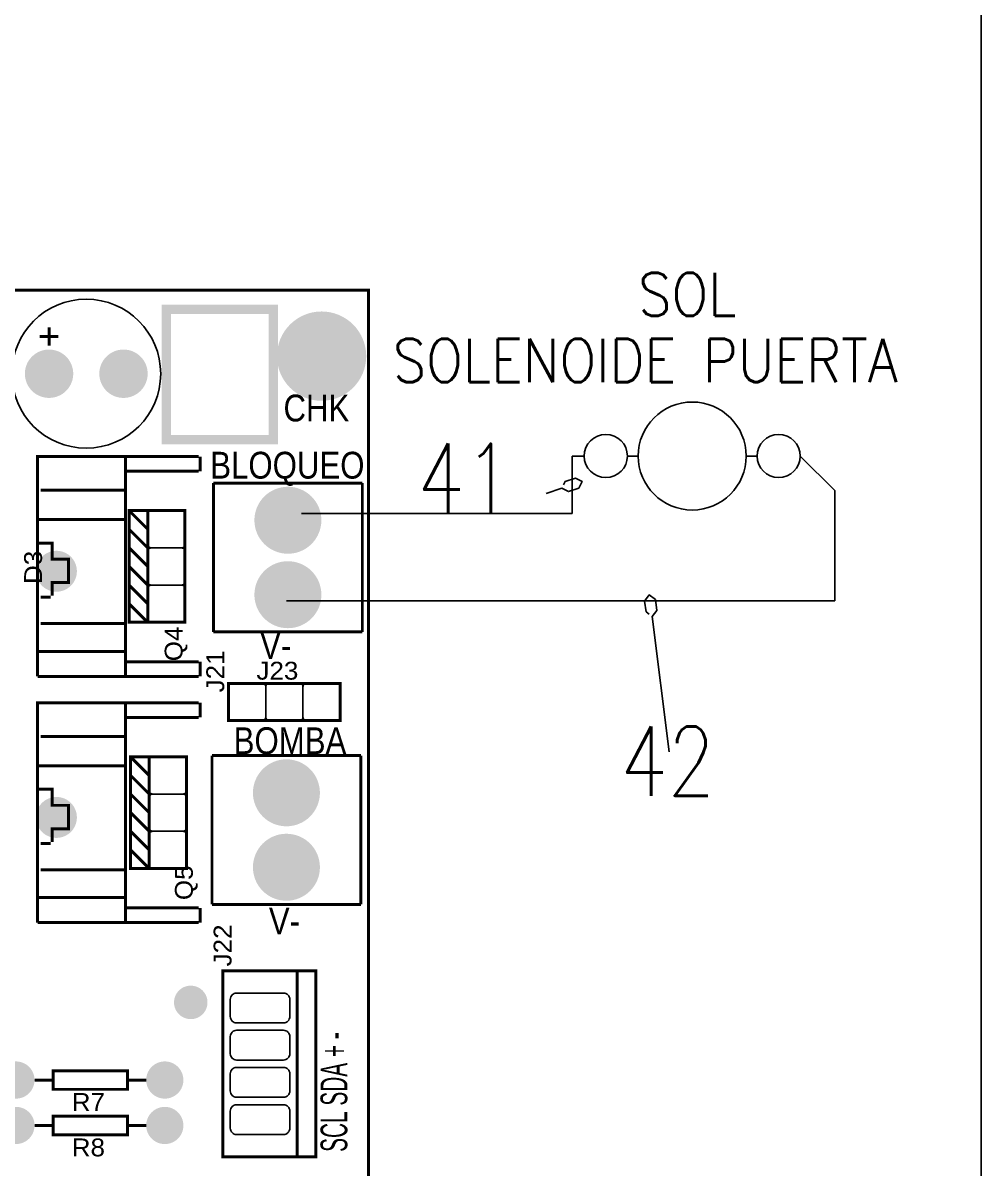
# Model space of a CAD drawing. Header units: inches. Extents: x 18.7 to 39.4, y 4.3 to 20.5.
# Drawn here: x 36.637 to 39.409, y 13.055 to 16.368 of the extents above; entities that cross this region are included whole.
import ezdxf
from ezdxf.enums import TextEntityAlignment as Align

# ---------------------------------------------------------------- set-up
doc = ezdxf.new("R2010")
doc.units = ezdxf.units.IN
doc.header["$MEASUREMENT"] = 0
for name, color, linetype in [('DESC', 250, 'Continuous'), ('SYMS', 7, 'Continuous'), ('TAGS', 150, 'Continuous'), ('WIRENO', 250, 'Continuous'), ('WIRES', 7, 'Continuous')]:
    doc.layers.add(name, color=color, linetype=linetype)
doc.styles.get("Standard").update_dxf_attribs({"font": 'arial.ttf'})
doc.styles.add('WD', font='romans.shx')

# ---------------------------------------------------------------- blocks, each defined once
blk = doc.blocks.new('EPAD')
at = {"const_width": 0.5}
blk.add_lwpolyline([(-0.25, 0, 1), (0.25, 0, 1)], format="xyb", close=True, dxfattribs=at)
blk = doc.blocks.new('tarjetacontrol3')
for points, const_width in [([(48.3722, 36.339), (56.1261, 36.339), (56.1261, 43.6619), (48.3722, 43.6619), (48.3722, 36.339)], 0.012), ([(48.3722, 36.339), (56.1261, 36.339), (56.1261, 43.6619), (48.3722, 43.6619), (48.3722, 36.339)], 0.012), ([(48.3722, 36.339), (56.1261, 36.339), (56.1261, 43.6619), (48.3722, 43.6619), (48.3722, 36.339)], 0.012), ([(55.3111, 43.0595), (55.7422, 43.0595), (55.7422, 43.5851), (55.3111, 43.5851), (55.3111, 43.0595)], 0.0375), ([(55.3111, 43.0595), (55.7422, 43.0595), (55.7422, 43.5851), (55.3111, 43.5851), (55.3111, 43.0595)], 0.0375), ([(55.3111, 43.0595), (55.7422, 43.0595), (55.7422, 43.5851), (55.3111, 43.5851), (55.3111, 43.0595)], 0.0375), ([(54.8012, 43.4752), (54.8762, 43.4752)], 0.012), ([(54.8012, 43.4752), (54.8762, 43.4752)], 0.012), ([(54.8012, 43.4752), (54.8762, 43.4752)], 0.012), ([(54.8387, 43.5127), (54.8387, 43.4377)], 0.012), ([(54.8387, 43.5127), (54.8387, 43.4377)], 0.012), ([(54.8387, 43.5127), (54.8387, 43.4377)], 0.012), ([(54.7926, 42.1055), (54.7926, 42.9914), (55.4422, 42.9914)], 0.012), ([(54.7926, 42.1055), (54.7926, 42.9914), (55.4422, 42.9914)], 0.012), ([(54.7926, 42.1055), (54.7926, 42.9914), (55.4422, 42.9914)], 0.012), ([(55.147, 42.1055), (55.147, 42.9855)], 0.012), ([(55.147, 42.1055), (55.147, 42.9855)], 0.012), ([(55.147, 42.1055), (55.147, 42.9855)], 0.012), ([(55.4482, 42.9323), (55.4482, 42.9914)], 0.012), ([(55.4482, 42.9323), (55.4482, 42.9914)], 0.012), ([(55.4482, 42.9323), (55.4482, 42.9914)], 0.012), ([(55.4422, 42.9323), (55.147, 42.9323)], 0.012), ([(55.4422, 42.9323), (55.147, 42.9323)], 0.012), ([(55.4422, 42.9323), (55.147, 42.9323)], 0.012), ([(56.1013, 42.8847), (55.5013, 42.8847)], 0.012), ([(55.5013, 42.8847), (55.5013, 42.2847)], 0.012), ([(56.1013, 42.8847), (55.5013, 42.8847)], 0.012), ([(55.5013, 42.8847), (55.5013, 42.2847)], 0.012), ([(56.1013, 42.8847), (55.5013, 42.8847)], 0.012), ([(55.5013, 42.8847), (55.5013, 42.2847)], 0.012), ([(56.1013, 42.8847), (56.1013, 42.2847)], 0.012), ([(56.1013, 42.8847), (56.1013, 42.2847)], 0.012), ([(56.1013, 42.8847), (56.1013, 42.2847)], 0.012), ([(54.8045, 42.8555), (55.147, 42.8555)], 0.012), ([(54.8045, 42.8555), (55.147, 42.8555)], 0.012), ([(54.8045, 42.8555), (55.147, 42.8555)], 0.012), ([(54.7985, 42.7374), (55.147, 42.7374)], 0.012), ([(54.7985, 42.7374), (55.147, 42.7374)], 0.012), ([(54.7985, 42.7374), (55.147, 42.7374)], 0.012), ([(55.2364, 42.3234), (55.3864, 42.3234), (55.3864, 42.7734), (55.2364, 42.7734), (55.2364, 42.3234), (55.1614, 42.3234), (55.1614, 42.7734), (55.2364, 42.7734)], 0.012), ([(55.2364, 42.6984), (55.1614, 42.7734)], 0.012), ([(55.2364, 42.3234), (55.3864, 42.3234), (55.3864, 42.7734), (55.2364, 42.7734), (55.2364, 42.3234), (55.1614, 42.3234), (55.1614, 42.7734), (55.2364, 42.7734)], 0.012), ([(55.2364, 42.6984), (55.1614, 42.7734)], 0.012), ([(55.2364, 42.3234), (55.3864, 42.3234), (55.3864, 42.7734), (55.2364, 42.7734), (55.2364, 42.3234), (55.1614, 42.3234), (55.1614, 42.7734), (55.2364, 42.7734)], 0.012), ([(55.2364, 42.6984), (55.1614, 42.7734)], 0.012), ([(55.2364, 42.6234), (55.1614, 42.6984)], 0.012), ([(55.2364, 42.6234), (55.1614, 42.6984)], 0.012), ([(55.2364, 42.6234), (55.1614, 42.6984)], 0.012), ([(54.8576, 42.6429), (54.7985, 42.6429)], 0.012), ([(54.8576, 42.6429), (54.7985, 42.6429)], 0.012), ([(54.8576, 42.6429), (54.7985, 42.6429)], 0.012), ([(54.8517, 42.4303), (54.8517, 42.4835), (54.9167, 42.4835), (54.9167, 42.578), (54.8576, 42.578), (54.8517, 42.578), (54.8517, 42.6429)], 0.012), ([(54.8517, 42.4303), (54.8517, 42.4835), (54.9167, 42.4835), (54.9167, 42.578), (54.8576, 42.578), (54.8517, 42.578), (54.8517, 42.6429)], 0.012), ([(54.8517, 42.4303), (54.8517, 42.4835), (54.9167, 42.4835), (54.9167, 42.578), (54.8576, 42.578), (54.8517, 42.578), (54.8517, 42.6429)], 0.012), ([(55.2364, 42.5484), (55.1614, 42.6234)], 0.012), ([(55.2364, 42.5484), (55.1614, 42.6234)], 0.012), ([(55.2364, 42.5484), (55.1614, 42.6234)], 0.012), ([(55.2364, 42.4734), (55.1614, 42.5484)], 0.012), ([(55.2364, 42.4734), (55.1614, 42.5484)], 0.012), ([(55.2364, 42.4734), (55.1614, 42.5484)], 0.012), ([(55.2364, 42.3984), (55.1614, 42.4734)], 0.012), ([(55.2364, 42.3984), (55.1614, 42.4734)], 0.012), ([(55.2364, 42.3984), (55.1614, 42.4734)], 0.012), ([(54.8045, 42.4244), (54.8458, 42.4244)], 0.012), ([(54.8045, 42.4244), (54.8458, 42.4244)], 0.012), ([(54.8045, 42.4244), (54.8458, 42.4244)], 0.012), ([(55.2364, 42.3234), (55.1614, 42.3984)], 0.012), ([(55.2364, 42.3234), (55.1614, 42.3984)], 0.012), ([(55.2364, 42.3234), (55.1614, 42.3984)], 0.012), ([(54.8045, 42.3181), (55.147, 42.3181)], 0.012), ([(54.8045, 42.3181), (55.147, 42.3181)], 0.012), ([(54.8045, 42.3181), (55.147, 42.3181)], 0.012), ([(56.1013, 42.2847), (55.5013, 42.2847)], 0.012), ([(56.1013, 42.2847), (55.5013, 42.2847)], 0.012), ([(56.1013, 42.2847), (55.5013, 42.2847)], 0.012), ([(54.7985, 42.2059), (55.1411, 42.2059)], 0.012), ([(54.7985, 42.2059), (55.1411, 42.2059)], 0.012), ([(54.7985, 42.2059), (55.1411, 42.2059)], 0.012), ([(55.4422, 42.1646), (55.147, 42.1646)], 0.012), ([(55.4422, 42.1646), (55.147, 42.1646)], 0.012), ([(55.4422, 42.1646), (55.147, 42.1646)], 0.012), ([(55.4482, 42.1055), (55.4482, 42.1646)], 0.012), ([(55.4482, 42.1055), (55.4482, 42.1646)], 0.012), ([(55.4482, 42.1055), (55.4482, 42.1646)], 0.012), ([(54.7926, 42.1055), (55.4422, 42.1055)], 0.012), ([(54.7926, 42.1055), (55.4422, 42.1055)], 0.012), ([(54.7926, 42.1055), (55.4422, 42.1055)], 0.012), ([(55.5621, 41.9274), (56.0121, 41.9274), (56.0121, 42.0774), (55.5621, 42.0774), (55.5621, 41.9274)], 0.012), ([(55.5621, 41.9274), (56.0121, 41.9274), (56.0121, 42.0774), (55.5621, 42.0774), (55.5621, 41.9274)], 0.012), ([(55.5621, 41.9274), (56.0121, 41.9274), (56.0121, 42.0774), (55.5621, 42.0774), (55.5621, 41.9274)], 0.012), ([(54.7926, 41.1134), (54.7926, 41.9992), (55.4422, 41.9992)], 0.012), ([(54.7926, 41.1134), (54.7926, 41.9992), (55.4422, 41.9992)], 0.012), ([(54.7926, 41.1134), (54.7926, 41.9992), (55.4422, 41.9992)], 0.012), ([(55.147, 41.1134), (55.147, 41.9933)], 0.012), ([(55.147, 41.1134), (55.147, 41.9933)], 0.012), ([(55.147, 41.1134), (55.147, 41.9933)], 0.012), ([(55.4482, 41.9402), (55.4482, 41.9992)], 0.012), ([(55.4482, 41.9402), (55.4482, 41.9992)], 0.012), ([(55.4482, 41.9402), (55.4482, 41.9992)], 0.012), ([(55.4422, 41.9402), (55.147, 41.9402)], 0.012), ([(55.4422, 41.9402), (55.147, 41.9402)], 0.012), ([(55.4422, 41.9402), (55.147, 41.9402)], 0.012), ([(54.8045, 41.8634), (55.147, 41.8634)], 0.012), ([(54.8045, 41.8634), (55.147, 41.8634)], 0.012), ([(54.8045, 41.8634), (55.147, 41.8634)], 0.012), ([(55.2423, 41.3313), (55.3923, 41.3313), (55.3923, 41.7813), (55.2423, 41.7813), (55.2423, 41.3313), (55.1673, 41.3313), (55.1673, 41.7813), (55.2423, 41.7813)], 0.012), ([(55.2423, 41.7063), (55.1673, 41.7813)], 0.012), ([(55.2423, 41.3313), (55.3923, 41.3313), (55.3923, 41.7813), (55.2423, 41.7813), (55.2423, 41.3313), (55.1673, 41.3313), (55.1673, 41.7813), (55.2423, 41.7813)], 0.012), ([(55.2423, 41.7063), (55.1673, 41.7813)], 0.012), ([(55.2423, 41.3313), (55.3923, 41.3313), (55.3923, 41.7813), (55.2423, 41.7813), (55.2423, 41.3313), (55.1673, 41.3313), (55.1673, 41.7813), (55.2423, 41.7813)], 0.012), ([(55.2423, 41.7063), (55.1673, 41.7813)], 0.012), ([(56.0954, 41.7863), (55.4954, 41.7863)], 0.012), ([(55.4954, 41.7863), (55.4954, 41.1863)], 0.012), ([(56.0954, 41.7863), (55.4954, 41.7863)], 0.012), ([(55.4954, 41.7863), (55.4954, 41.1863)], 0.012), ([(56.0954, 41.7863), (55.4954, 41.7863)], 0.012), ([(55.4954, 41.7863), (55.4954, 41.1863)], 0.012), ([(56.0954, 41.7863), (56.0954, 41.1863)], 0.012), ([(56.0954, 41.7863), (56.0954, 41.1863)], 0.012), ([(56.0954, 41.7863), (56.0954, 41.1863)], 0.012), ([(54.7985, 41.7453), (55.147, 41.7453)], 0.012), ([(54.7985, 41.7453), (55.147, 41.7453)], 0.012), ([(54.7985, 41.7453), (55.147, 41.7453)], 0.012), ([(55.2423, 41.6313), (55.1673, 41.7063)], 0.012), ([(55.2423, 41.6313), (55.1673, 41.7063)], 0.012), ([(55.2423, 41.6313), (55.1673, 41.7063)], 0.012), ([(54.8576, 41.6508), (54.7985, 41.6508)], 0.012), ([(54.8576, 41.6508), (54.7985, 41.6508)], 0.012), ([(54.8576, 41.6508), (54.7985, 41.6508)], 0.012), ([(54.8517, 41.4382), (54.8517, 41.4914), (54.9167, 41.4914), (54.9167, 41.5858), (54.8576, 41.5858), (54.8517, 41.5858), (54.8517, 41.6508)], 0.012), ([(54.8517, 41.4382), (54.8517, 41.4914), (54.9167, 41.4914), (54.9167, 41.5858), (54.8576, 41.5858), (54.8517, 41.5858), (54.8517, 41.6508)], 0.012), ([(54.8517, 41.4382), (54.8517, 41.4914), (54.9167, 41.4914), (54.9167, 41.5858), (54.8576, 41.5858), (54.8517, 41.5858), (54.8517, 41.6508)], 0.012), ([(55.2423, 41.5563), (55.1673, 41.6313)], 0.012), ([(55.2423, 41.5563), (55.1673, 41.6313)], 0.012), ([(55.2423, 41.5563), (55.1673, 41.6313)], 0.012), ([(55.2423, 41.4813), (55.1673, 41.5563)], 0.012), ([(55.2423, 41.4813), (55.1673, 41.5563)], 0.012), ([(55.2423, 41.4813), (55.1673, 41.5563)], 0.012), ([(55.2423, 41.4063), (55.1673, 41.4813)], 0.012), ([(55.2423, 41.4063), (55.1673, 41.4813)], 0.012), ([(55.2423, 41.4063), (55.1673, 41.4813)], 0.012), ([(54.8045, 41.4323), (54.8458, 41.4323)], 0.012), ([(54.8045, 41.4323), (54.8458, 41.4323)], 0.012), ([(54.8045, 41.4323), (54.8458, 41.4323)], 0.012), ([(55.2423, 41.3313), (55.1673, 41.4063)], 0.012), ([(55.2423, 41.3313), (55.1673, 41.4063)], 0.012), ([(55.2423, 41.3313), (55.1673, 41.4063)], 0.012), ([(54.8045, 41.326), (55.147, 41.326)], 0.012), ([(54.8045, 41.326), (55.147, 41.326)], 0.012), ([(54.8045, 41.326), (55.147, 41.326)], 0.012), ([(54.7985, 41.2138), (55.1411, 41.2138)], 0.012), ([(54.7985, 41.2138), (55.1411, 41.2138)], 0.012), ([(54.7985, 41.2138), (55.1411, 41.2138)], 0.012), ([(55.4422, 41.1725), (55.147, 41.1725)], 0.012), ([(55.4422, 41.1725), (55.147, 41.1725)], 0.012), ([(55.4422, 41.1725), (55.147, 41.1725)], 0.012), ([(55.4482, 41.1134), (55.4482, 41.1725)], 0.012), ([(55.4482, 41.1134), (55.4482, 41.1725)], 0.012), ([(55.4482, 41.1134), (55.4482, 41.1725)], 0.012), ([(56.0954, 41.1863), (55.4954, 41.1863)], 0.012), ([(56.0954, 41.1863), (55.4954, 41.1863)], 0.012), ([(56.0954, 41.1863), (55.4954, 41.1863)], 0.012), ([(54.7926, 41.1134), (55.4422, 41.1134)], 0.012), ([(54.7926, 41.1134), (55.4422, 41.1134)], 0.012), ([(54.7926, 41.1134), (55.4422, 41.1134)], 0.012), ([(55.5391, 40.1693), (55.9141, 40.1693), (55.9141, 40.9193), (55.5391, 40.9193), (55.5391, 40.1693)], 0.012), ([(55.5391, 40.1693), (55.9141, 40.1693), (55.9141, 40.9193), (55.5391, 40.9193), (55.5391, 40.1693)], 0.012), ([(55.5391, 40.1693), (55.9141, 40.1693), (55.9141, 40.9193), (55.5391, 40.9193), (55.5391, 40.1693)], 0.012), ([(55.8391, 40.9193), (55.8391, 40.1693)], 0.012), ([(55.8391, 40.9193), (55.8391, 40.1693)], 0.012), ([(55.8391, 40.9193), (55.8391, 40.1693)], 0.012), ([(54.8552, 40.4413), (55.1552, 40.4413), (55.1552, 40.5163), (54.8552, 40.5163), (54.8552, 40.4413)], 0.012), ([(54.8552, 40.4413), (55.1552, 40.4413), (55.1552, 40.5163), (54.8552, 40.5163), (54.8552, 40.4413)], 0.012), ([(54.8552, 40.4413), (55.1552, 40.4413), (55.1552, 40.5163), (54.8552, 40.5163), (54.8552, 40.4413)], 0.012), ([(54.8552, 40.4788), (54.7802, 40.4788)], 0.012), ([(54.8552, 40.4788), (54.7802, 40.4788)], 0.012), ([(54.8552, 40.4788), (54.7802, 40.4788)], 0.012), ([(55.2302, 40.4788), (55.1552, 40.4788)], 0.012), ([(55.2302, 40.4788), (55.1552, 40.4788)], 0.012), ([(55.2302, 40.4788), (55.1552, 40.4788)], 0.012), ([(54.8552, 40.2582), (55.1552, 40.2582), (55.1552, 40.3332), (54.8552, 40.3332), (54.8552, 40.2582)], 0.012), ([(54.8552, 40.2582), (55.1552, 40.2582), (55.1552, 40.3332), (54.8552, 40.3332), (54.8552, 40.2582)], 0.012), ([(54.8552, 40.2582), (55.1552, 40.2582), (55.1552, 40.3332), (54.8552, 40.3332), (54.8552, 40.2582)], 0.012), ([(54.8552, 40.2957), (54.7802, 40.2957)], 0.012), ([(54.8552, 40.2957), (54.7802, 40.2957)], 0.012), ([(54.8552, 40.2957), (54.7802, 40.2957)], 0.012), ([(55.2302, 40.2957), (55.1552, 40.2957)], 0.012), ([(55.2302, 40.2957), (55.1552, 40.2957)], 0.012), ([(55.2302, 40.2957), (55.1552, 40.2957)], 0.012)]:
    blk.add_lwpolyline(points, dxfattribs=dict(const_width=const_width))
for points in [[(55.2364, 42.6384), (55.2364, 42.7584), (55.2365, 42.76), (55.2367, 42.7615), (55.2371, 42.763), (55.2376, 42.7644), (55.2382, 42.7657), (55.239, 42.7669), (55.2398, 42.7681), (55.2408, 42.7691), (55.2418, 42.7701), (55.243, 42.7709), (55.2442, 42.7717), (55.2455, 42.7723), (55.2469, 42.7728), (55.2484, 42.7731), (55.2499, 42.7734), (55.2514, 42.7734), (55.3714, 42.7734), (55.373, 42.7734), (55.3745, 42.7731), (55.376, 42.7728), (55.3773, 42.7723), (55.3787, 42.7717), (55.3799, 42.7709), (55.381, 42.7701), (55.3821, 42.7691), (55.3831, 42.7681), (55.3839, 42.7669), (55.3847, 42.7657), (55.3853, 42.7644), (55.3858, 42.763), (55.3861, 42.7615), (55.3864, 42.76), (55.3864, 42.7584), (55.3864, 42.6384), (55.3864, 42.6369), (55.3861, 42.6354), (55.3858, 42.6339), (55.3853, 42.6325), (55.3847, 42.6312), (55.3839, 42.63), (55.3831, 42.6288), (55.3821, 42.6278), (55.381, 42.6268), (55.3799, 42.626), (55.3787, 42.6252), (55.3773, 42.6246), (55.376, 42.6241), (55.3745, 42.6237), (55.373, 42.6235), (55.3714, 42.6234), (55.2514, 42.6234), (55.2499, 42.6235), (55.2484, 42.6237), (55.2469, 42.6241), (55.2455, 42.6246), (55.2442, 42.6252), (55.243, 42.626), (55.2418, 42.6268), (55.2408, 42.6278), (55.2398, 42.6288), (55.239, 42.63), (55.2382, 42.6312), (55.2376, 42.6325), (55.2371, 42.6339), (55.2367, 42.6354), (55.2365, 42.6369), (55.2364, 42.6384)], [(55.2364, 42.4884), (55.2364, 42.6084), (55.2365, 42.61), (55.2367, 42.6115), (55.2371, 42.613), (55.2376, 42.6144), (55.2382, 42.6157), (55.239, 42.6169), (55.2398, 42.6181), (55.2408, 42.6191), (55.2418, 42.6201), (55.243, 42.6209), (55.2442, 42.6217), (55.2455, 42.6223), (55.2469, 42.6228), (55.2484, 42.6231), (55.2499, 42.6234), (55.2514, 42.6234), (55.3714, 42.6234), (55.373, 42.6234), (55.3745, 42.6231), (55.376, 42.6228), (55.3773, 42.6223), (55.3787, 42.6217), (55.3799, 42.6209), (55.381, 42.6201), (55.3821, 42.6191), (55.3831, 42.6181), (55.3839, 42.6169), (55.3847, 42.6157), (55.3853, 42.6144), (55.3858, 42.613), (55.3861, 42.6115), (55.3864, 42.61), (55.3864, 42.6084), (55.3864, 42.4884), (55.3864, 42.4869), (55.3861, 42.4854), (55.3858, 42.4839), (55.3853, 42.4825), (55.3847, 42.4812), (55.3839, 42.48), (55.3831, 42.4788), (55.3821, 42.4778), (55.381, 42.4768), (55.3799, 42.476), (55.3787, 42.4752), (55.3773, 42.4746), (55.376, 42.4741), (55.3745, 42.4737), (55.373, 42.4735), (55.3714, 42.4734), (55.2514, 42.4734), (55.2499, 42.4735), (55.2484, 42.4737), (55.2469, 42.4741), (55.2455, 42.4746), (55.2442, 42.4752), (55.243, 42.476), (55.2418, 42.4768), (55.2408, 42.4778), (55.2398, 42.4788), (55.239, 42.48), (55.2382, 42.4812), (55.2376, 42.4825), (55.2371, 42.4839), (55.2367, 42.4854), (55.2365, 42.4869), (55.2364, 42.4884)], [(55.2364, 42.3384), (55.2364, 42.4584), (55.2365, 42.46), (55.2367, 42.4615), (55.2371, 42.463), (55.2376, 42.4644), (55.2382, 42.4657), (55.239, 42.4669), (55.2398, 42.4681), (55.2408, 42.4691), (55.2418, 42.4701), (55.243, 42.4709), (55.2442, 42.4717), (55.2455, 42.4723), (55.2469, 42.4728), (55.2484, 42.4731), (55.2499, 42.4734), (55.2514, 42.4734), (55.3714, 42.4734), (55.373, 42.4734), (55.3745, 42.4731), (55.376, 42.4728), (55.3773, 42.4723), (55.3787, 42.4717), (55.3799, 42.4709), (55.381, 42.4701), (55.3821, 42.4691), (55.3831, 42.4681), (55.3839, 42.4669), (55.3847, 42.4657), (55.3853, 42.4644), (55.3858, 42.463), (55.3861, 42.4615), (55.3864, 42.46), (55.3864, 42.4584), (55.3864, 42.3384), (55.3864, 42.3369), (55.3861, 42.3354), (55.3858, 42.3339), (55.3853, 42.3325), (55.3847, 42.3312), (55.3839, 42.33), (55.3831, 42.3288), (55.3821, 42.3278), (55.381, 42.3268), (55.3799, 42.326), (55.3787, 42.3252), (55.3773, 42.3246), (55.376, 42.3241), (55.3745, 42.3237), (55.373, 42.3235), (55.3714, 42.3234), (55.2514, 42.3234), (55.2499, 42.3235), (55.2484, 42.3237), (55.2469, 42.3241), (55.2455, 42.3246), (55.2442, 42.3252), (55.243, 42.326), (55.2418, 42.3268), (55.2408, 42.3278), (55.2398, 42.3288), (55.239, 42.33), (55.2382, 42.3312), (55.2376, 42.3325), (55.2371, 42.3339), (55.2367, 42.3354), (55.2365, 42.3369), (55.2364, 42.3384)], [(55.5771, 42.0774), (55.6971, 42.0774), (55.6987, 42.0773), (55.7002, 42.0771), (55.7016, 42.0768), (55.703, 42.0763), (55.7043, 42.0756), (55.7056, 42.0749), (55.7067, 42.074), (55.7078, 42.0731), (55.7088, 42.072), (55.7096, 42.0709), (55.7103, 42.0696), (55.711, 42.0683), (55.7115, 42.0669), (55.7118, 42.0655), (55.7121, 42.064), (55.7121, 42.0624), (55.7121, 41.9424), (55.7121, 41.9409), (55.7118, 41.9393), (55.7115, 41.9379), (55.711, 41.9365), (55.7103, 41.9352), (55.7096, 41.934), (55.7088, 41.9328), (55.7078, 41.9317), (55.7067, 41.9308), (55.7056, 41.9299), (55.7043, 41.9292), (55.703, 41.9286), (55.7016, 41.9281), (55.7002, 41.9277), (55.6987, 41.9275), (55.6971, 41.9274), (55.5771, 41.9274), (55.5756, 41.9275), (55.5741, 41.9277), (55.5726, 41.9281), (55.5712, 41.9286), (55.5699, 41.9292), (55.5687, 41.9299), (55.5675, 41.9308), (55.5665, 41.9317), (55.5655, 41.9328), (55.5646, 41.934), (55.5639, 41.9352), (55.5633, 41.9365), (55.5628, 41.9379), (55.5624, 41.9393), (55.5622, 41.9409), (55.5621, 41.9424), (55.5621, 42.0624), (55.5622, 42.064), (55.5624, 42.0655), (55.5628, 42.0669), (55.5633, 42.0683), (55.5639, 42.0696), (55.5646, 42.0709), (55.5655, 42.072), (55.5665, 42.0731), (55.5675, 42.074), (55.5687, 42.0749), (55.5699, 42.0756), (55.5712, 42.0763), (55.5726, 42.0768), (55.5741, 42.0771), (55.5756, 42.0773), (55.5771, 42.0774)], [(55.7271, 42.0774), (55.8471, 42.0774), (55.8487, 42.0773), (55.8502, 42.0771), (55.8516, 42.0768), (55.853, 42.0763), (55.8543, 42.0756), (55.8556, 42.0749), (55.8567, 42.074), (55.8578, 42.0731), (55.8588, 42.072), (55.8596, 42.0709), (55.8603, 42.0696), (55.861, 42.0683), (55.8615, 42.0669), (55.8618, 42.0655), (55.8621, 42.064), (55.8621, 42.0624), (55.8621, 41.9424), (55.8621, 41.9409), (55.8618, 41.9393), (55.8615, 41.9379), (55.861, 41.9365), (55.8603, 41.9352), (55.8596, 41.934), (55.8588, 41.9328), (55.8578, 41.9317), (55.8567, 41.9308), (55.8556, 41.9299), (55.8543, 41.9292), (55.853, 41.9286), (55.8516, 41.9281), (55.8502, 41.9277), (55.8487, 41.9275), (55.8471, 41.9274), (55.7271, 41.9274), (55.7256, 41.9275), (55.7241, 41.9277), (55.7226, 41.9281), (55.7212, 41.9286), (55.7199, 41.9292), (55.7187, 41.9299), (55.7175, 41.9308), (55.7165, 41.9317), (55.7155, 41.9328), (55.7146, 41.934), (55.7139, 41.9352), (55.7133, 41.9365), (55.7128, 41.9379), (55.7124, 41.9393), (55.7122, 41.9409), (55.7121, 41.9424), (55.7121, 42.0624), (55.7122, 42.064), (55.7124, 42.0655), (55.7128, 42.0669), (55.7133, 42.0683), (55.7139, 42.0696), (55.7146, 42.0709), (55.7155, 42.072), (55.7165, 42.0731), (55.7175, 42.074), (55.7187, 42.0749), (55.7199, 42.0756), (55.7212, 42.0763), (55.7226, 42.0768), (55.7241, 42.0771), (55.7256, 42.0773), (55.7271, 42.0774)], [(55.8771, 42.0774), (55.9971, 42.0774), (55.9987, 42.0773), (56.0002, 42.0771), (56.0016, 42.0768), (56.003, 42.0763), (56.0043, 42.0756), (56.0056, 42.0749), (56.0067, 42.074), (56.0078, 42.0731), (56.0088, 42.072), (56.0096, 42.0709), (56.0103, 42.0696), (56.011, 42.0683), (56.0115, 42.0669), (56.0118, 42.0655), (56.0121, 42.064), (56.0121, 42.0624), (56.0121, 41.9424), (56.0121, 41.9409), (56.0118, 41.9393), (56.0115, 41.9379), (56.011, 41.9365), (56.0103, 41.9352), (56.0096, 41.934), (56.0088, 41.9328), (56.0078, 41.9317), (56.0067, 41.9308), (56.0056, 41.9299), (56.0043, 41.9292), (56.003, 41.9286), (56.0016, 41.9281), (56.0002, 41.9277), (55.9987, 41.9275), (55.9971, 41.9274), (55.8771, 41.9274), (55.8756, 41.9275), (55.8741, 41.9277), (55.8726, 41.9281), (55.8712, 41.9286), (55.8699, 41.9292), (55.8687, 41.9299), (55.8675, 41.9308), (55.8665, 41.9317), (55.8655, 41.9328), (55.8646, 41.934), (55.8639, 41.9352), (55.8633, 41.9365), (55.8628, 41.9379), (55.8624, 41.9393), (55.8622, 41.9409), (55.8621, 41.9424), (55.8621, 42.0624), (55.8622, 42.064), (55.8624, 42.0655), (55.8628, 42.0669), (55.8633, 42.0683), (55.8639, 42.0696), (55.8646, 42.0709), (55.8655, 42.072), (55.8665, 42.0731), (55.8675, 42.074), (55.8687, 42.0749), (55.8699, 42.0756), (55.8712, 42.0763), (55.8726, 42.0768), (55.8741, 42.0771), (55.8756, 42.0773), (55.8771, 42.0774)], [(55.2423, 41.6463), (55.2423, 41.7663), (55.2424, 41.7679), (55.2426, 41.7694), (55.243, 41.7708), (55.2435, 41.7722), (55.2441, 41.7735), (55.2449, 41.7748), (55.2457, 41.7759), (55.2467, 41.777), (55.2477, 41.7779), (55.2489, 41.7788), (55.2501, 41.7795), (55.2514, 41.7802), (55.2528, 41.7807), (55.2543, 41.781), (55.2558, 41.7812), (55.2573, 41.7813), (55.3773, 41.7813), (55.3789, 41.7812), (55.3804, 41.781), (55.3819, 41.7807), (55.3832, 41.7802), (55.3846, 41.7795), (55.3858, 41.7788), (55.3869, 41.7779), (55.388, 41.777), (55.389, 41.7759), (55.3898, 41.7748), (55.3906, 41.7735), (55.3912, 41.7722), (55.3917, 41.7708), (55.392, 41.7694), (55.3923, 41.7679), (55.3923, 41.7663), (55.3923, 41.6463), (55.3923, 41.6448), (55.392, 41.6433), (55.3917, 41.6418), (55.3912, 41.6404), (55.3906, 41.6391), (55.3898, 41.6379), (55.389, 41.6367), (55.388, 41.6357), (55.3869, 41.6347), (55.3858, 41.6338), (55.3846, 41.6331), (55.3832, 41.6325), (55.3819, 41.632), (55.3804, 41.6316), (55.3789, 41.6314), (55.3773, 41.6313), (55.2573, 41.6313), (55.2558, 41.6314), (55.2543, 41.6316), (55.2528, 41.632), (55.2514, 41.6325), (55.2501, 41.6331), (55.2489, 41.6338), (55.2477, 41.6347), (55.2467, 41.6357), (55.2457, 41.6367), (55.2449, 41.6379), (55.2441, 41.6391), (55.2435, 41.6404), (55.243, 41.6418), (55.2426, 41.6433), (55.2424, 41.6448), (55.2423, 41.6463)], [(55.2423, 41.4963), (55.2423, 41.6163), (55.2424, 41.6179), (55.2426, 41.6194), (55.243, 41.6208), (55.2435, 41.6222), (55.2441, 41.6235), (55.2449, 41.6248), (55.2457, 41.6259), (55.2467, 41.627), (55.2477, 41.6279), (55.2489, 41.6288), (55.2501, 41.6295), (55.2514, 41.6302), (55.2528, 41.6307), (55.2543, 41.631), (55.2558, 41.6312), (55.2573, 41.6313), (55.3773, 41.6313), (55.3789, 41.6312), (55.3804, 41.631), (55.3819, 41.6307), (55.3832, 41.6302), (55.3846, 41.6295), (55.3858, 41.6288), (55.3869, 41.6279), (55.388, 41.627), (55.389, 41.6259), (55.3898, 41.6248), (55.3906, 41.6235), (55.3912, 41.6222), (55.3917, 41.6208), (55.392, 41.6194), (55.3923, 41.6179), (55.3923, 41.6163), (55.3923, 41.4963), (55.3923, 41.4948), (55.392, 41.4933), (55.3917, 41.4918), (55.3912, 41.4904), (55.3906, 41.4891), (55.3898, 41.4879), (55.389, 41.4867), (55.388, 41.4857), (55.3869, 41.4847), (55.3858, 41.4838), (55.3846, 41.4831), (55.3832, 41.4825), (55.3819, 41.482), (55.3804, 41.4816), (55.3789, 41.4814), (55.3773, 41.4813), (55.2573, 41.4813), (55.2558, 41.4814), (55.2543, 41.4816), (55.2528, 41.482), (55.2514, 41.4825), (55.2501, 41.4831), (55.2489, 41.4838), (55.2477, 41.4847), (55.2467, 41.4857), (55.2457, 41.4867), (55.2449, 41.4879), (55.2441, 41.4891), (55.2435, 41.4904), (55.243, 41.4918), (55.2426, 41.4933), (55.2424, 41.4948), (55.2423, 41.4963)], [(55.2423, 41.3463), (55.2423, 41.4663), (55.2424, 41.4679), (55.2426, 41.4694), (55.243, 41.4708), (55.2435, 41.4722), (55.2441, 41.4735), (55.2449, 41.4748), (55.2457, 41.4759), (55.2467, 41.477), (55.2477, 41.4779), (55.2489, 41.4788), (55.2501, 41.4795), (55.2514, 41.4802), (55.2528, 41.4807), (55.2543, 41.481), (55.2558, 41.4812), (55.2573, 41.4813), (55.3773, 41.4813), (55.3789, 41.4812), (55.3804, 41.481), (55.3819, 41.4807), (55.3832, 41.4802), (55.3846, 41.4795), (55.3858, 41.4788), (55.3869, 41.4779), (55.388, 41.477), (55.389, 41.4759), (55.3898, 41.4748), (55.3906, 41.4735), (55.3912, 41.4722), (55.3917, 41.4708), (55.392, 41.4694), (55.3923, 41.4679), (55.3923, 41.4663), (55.3923, 41.3463), (55.3923, 41.3448), (55.392, 41.3433), (55.3917, 41.3418), (55.3912, 41.3404), (55.3906, 41.3391), (55.3898, 41.3379), (55.389, 41.3367), (55.388, 41.3357), (55.3869, 41.3347), (55.3858, 41.3338), (55.3846, 41.3331), (55.3832, 41.3325), (55.3819, 41.332), (55.3804, 41.3316), (55.3789, 41.3314), (55.3773, 41.3313), (55.2573, 41.3313), (55.2558, 41.3314), (55.2543, 41.3316), (55.2528, 41.332), (55.2514, 41.3325), (55.2501, 41.3331), (55.2489, 41.3338), (55.2477, 41.3347), (55.2467, 41.3357), (55.2457, 41.3367), (55.2449, 41.3379), (55.2441, 41.3391), (55.2435, 41.3404), (55.243, 41.3418), (55.2426, 41.3433), (55.2424, 41.3448), (55.2423, 41.3463)], [(55.8091, 40.8038), (55.8091, 40.7348), (55.8086, 40.7296), (55.8071, 40.7248), (55.8048, 40.7205), (55.8017, 40.7167), (55.798, 40.7136), (55.7936, 40.7113), (55.7888, 40.7098), (55.7836, 40.7093), (55.5946, 40.7093), (55.5894, 40.7098), (55.5846, 40.7113), (55.5802, 40.7136), (55.5765, 40.7167), (55.5734, 40.7205), (55.5711, 40.7248), (55.5696, 40.7296), (55.5691, 40.7348), (55.5691, 40.8038), (55.5696, 40.8091), (55.5711, 40.8139), (55.5734, 40.8182), (55.5765, 40.822), (55.5802, 40.8251), (55.5846, 40.8274), (55.5894, 40.8288), (55.5946, 40.8293), (55.7836, 40.8293), (55.7888, 40.8288), (55.7936, 40.8274), (55.798, 40.8251), (55.8017, 40.822), (55.8048, 40.8182), (55.8071, 40.8139), (55.8086, 40.8091), (55.8091, 40.8038)], [(55.8091, 40.6538), (55.8091, 40.5848), (55.8086, 40.5796), (55.8071, 40.5748), (55.8048, 40.5705), (55.8017, 40.5667), (55.798, 40.5636), (55.7936, 40.5613), (55.7888, 40.5598), (55.7836, 40.5593), (55.5946, 40.5593), (55.5894, 40.5598), (55.5846, 40.5613), (55.5802, 40.5636), (55.5765, 40.5667), (55.5734, 40.5705), (55.5711, 40.5748), (55.5696, 40.5796), (55.5691, 40.5848), (55.5691, 40.6538), (55.5696, 40.6591), (55.5711, 40.6639), (55.5734, 40.6682), (55.5765, 40.672), (55.5802, 40.6751), (55.5846, 40.6774), (55.5894, 40.6788), (55.5946, 40.6793), (55.7836, 40.6793), (55.7888, 40.6788), (55.7936, 40.6774), (55.798, 40.6751), (55.8017, 40.672), (55.8048, 40.6682), (55.8071, 40.6639), (55.8086, 40.6591), (55.8091, 40.6538)], [(55.8091, 40.5038), (55.8091, 40.4348), (55.8086, 40.4296), (55.8071, 40.4248), (55.8048, 40.4205), (55.8017, 40.4167), (55.798, 40.4136), (55.7936, 40.4113), (55.7888, 40.4098), (55.7836, 40.4093), (55.5946, 40.4093), (55.5894, 40.4098), (55.5846, 40.4113), (55.5802, 40.4136), (55.5765, 40.4167), (55.5734, 40.4205), (55.5711, 40.4248), (55.5696, 40.4296), (55.5691, 40.4348), (55.5691, 40.5038), (55.5696, 40.5091), (55.5711, 40.5139), (55.5734, 40.5182), (55.5765, 40.522), (55.5802, 40.5251), (55.5846, 40.5274), (55.5894, 40.5288), (55.5946, 40.5293), (55.7836, 40.5293), (55.7888, 40.5288), (55.7936, 40.5274), (55.798, 40.5251), (55.8017, 40.522), (55.8048, 40.5182), (55.8071, 40.5139), (55.8086, 40.5091), (55.8091, 40.5038)], [(55.8091, 40.3538), (55.8091, 40.2848), (55.8086, 40.2796), (55.8071, 40.2748), (55.8048, 40.2705), (55.8017, 40.2667), (55.798, 40.2636), (55.7936, 40.2613), (55.7888, 40.2598), (55.7836, 40.2593), (55.5946, 40.2593), (55.5894, 40.2598), (55.5846, 40.2613), (55.5802, 40.2636), (55.5765, 40.2667), (55.5734, 40.2705), (55.5711, 40.2748), (55.5696, 40.2796), (55.5691, 40.2848), (55.5691, 40.3538), (55.5696, 40.3591), (55.5711, 40.3639), (55.5734, 40.3682), (55.5765, 40.372), (55.5802, 40.3751), (55.5846, 40.3774), (55.5894, 40.3788), (55.5946, 40.3793), (55.7836, 40.3793), (55.7888, 40.3788), (55.7936, 40.3774), (55.798, 40.3751), (55.8017, 40.372), (55.8048, 40.3682), (55.8071, 40.3639), (55.8086, 40.3591), (55.8091, 40.3538)]]:
    blk.add_lwpolyline(points, close=True)
blk.add_circle((54.9887, 43.3252), 0.3)
blk.add_circle((54.9887, 43.3252), 0.3)
blk.add_circle((54.9887, 43.3252), 0.3)
for p, xscale, yscale in [((55.9371, 43.3961), 0.36, 0.36), ((54.8387, 43.3252), 0.195, 0.195), ((55.1387, 43.3252), 0.195, 0.195), ((55.8013, 42.7347), 0.27, 0.27), ((54.8684, 42.5292), 0.165, 0.165), ((55.8013, 42.4347), 0.27, 0.27), ((55.7954, 41.6363), 0.27, 0.27), ((54.8684, 41.5371), 0.165, 0.165), ((55.7954, 41.3363), 0.27, 0.27), ((55.4098, 40.7917), 0.135, 0.135), ((54.7052, 40.4788), 0.15, 0.15), ((55.3052, 40.4788), 0.15, 0.15), ((54.7052, 40.2957), 0.15, 0.15), ((55.3052, 40.2957), 0.15, 0.15)]:
    blk.add_blockref('EPAD', p, dxfattribs=dict(xscale=xscale, yscale=yscale))
for s, height, width, p in [('CHK', 0.108, 0.833333, (55.7836, 43.1329)), ('CHK', 0.108, 0.833333, (55.7836, 43.1329)), ('CHK', 0.108, 0.833333, (55.7836, 43.1329)), ('BLOQUEO', 0.108, 0.833333, (55.4883, 42.9026)), ('BLOQUEO', 0.108, 0.833333, (55.4883, 42.9026)), ('BLOQUEO', 0.108, 0.833333, (55.4883, 42.9026)), ('V-', 0.108, 0.833333, (55.6891, 42.1762)), ('V-', 0.108, 0.833333, (55.6891, 42.1762)), ('V-', 0.108, 0.833333, (55.6891, 42.1762)), ('J23', 0.072, 1.041667, (55.6746, 42.0924)), ('J23', 0.072, 1.041667, (55.6746, 42.0924)), ('J23', 0.072, 1.041667, (55.6746, 42.0924)), ('BOMBA', 0.108, 0.833333, (55.5828, 41.7923)), ('BOMBA', 0.108, 0.833333, (55.5828, 41.7923)), ('BOMBA', 0.108, 0.833333, (55.5828, 41.7923)), ('V-', 0.108, 0.833333, (55.7245, 41.066)), ('V-', 0.108, 0.833333, (55.7245, 41.066)), ('V-', 0.108, 0.833333, (55.7245, 41.066)), ('R7', 0.072, 1.041667, (54.9302, 40.3543)), ('R7', 0.072, 1.041667, (54.9302, 40.3543)), ('R7', 0.072, 1.041667, (54.9302, 40.3543)), ('R8', 0.072, 1.041667, (54.9302, 40.1712)), ('R8', 0.072, 1.041667, (54.9302, 40.1712)), ('R8', 0.072, 1.041667, (54.9302, 40.1712))]:
    blk.add_text(s, height=height, dxfattribs=dict(width=width)).set_placement(p)
for s, height, width, p in [('D3', 0.072, 1.041667, (54.8103, 42.4778)), ('D3', 0.072, 1.041667, (54.8103, 42.4778)), ('D3', 0.072, 1.041667, (54.8103, 42.4778)), ('Q4', 0.072, 1.041667, (55.3768, 42.1664)), ('Q4', 0.072, 1.041667, (55.3768, 42.1664)), ('Q4', 0.072, 1.041667, (55.3768, 42.1664)), ('J21', 0.072, 1.041667, (55.5446, 42.0411)), ('J21', 0.072, 1.041667, (55.5446, 42.0411)), ('J21', 0.072, 1.041667, (55.5446, 42.0411)), ('Q5', 0.072, 1.041667, (55.4181, 41.2038)), ('Q5', 0.072, 1.041667, (55.4181, 41.2038)), ('Q5', 0.072, 1.041667, (55.4181, 41.2038)), ('J22', 0.072, 1.041667, (55.5741, 40.9368)), ('J22', 0.072, 1.041667, (55.5741, 40.9368)), ('J22', 0.072, 1.041667, (55.5741, 40.9368)), ('SCL SDA + -', 0.108, 0.555556, (56.0409, 40.1894)), ('SCL SDA + -', 0.108, 0.555556, (56.0409, 40.1894)), ('SCL SDA + -', 0.108, 0.555556, (56.0409, 40.1894))]:
    blk.add_text(s, height=height, rotation=90, dxfattribs=dict(width=width)).set_placement(p)
blk = doc.blocks.new('HCR1T')
for p, q in [((-0.1562, 0), (-0.1875, 0)), ((0.1875, 0), (0.1562, 0))]:
    blk.add_line(p, q)
for centre, radius in [((0, 0), 0.1562), ((-0.25, 0), 0.0625), ((0.25, 0), 0.0625)]:
    blk.add_circle(centre, radius)
at = {"style": 'WD'}
for tag, width, p in [('INST', 0.7, (0, 0.5282)), ('LOC', 0.7, (0, 0.3586)), ('TAG1', 0.9, (0, 0.2024))]:
    blk.add_attdef(tag, text='', height=0.125, dxfattribs=dict(at, width=width)).set_placement(p, align=Align.CENTER)
for tag, p, width in [('DESC1', (1.126, 0.0757), 0.9), ('DESC2', (1.126, -0.0806), 0.9), ('DESC3', (1.126, -0.2368), 0.9), ('XREFNO', (1.3591, -0.3931), 0.8), ('XREFNC', (1.3591, -0.5493), 0.8)]:
    blk.add_attdef(tag, p, '', height=0.125, dxfattribs=dict(at, width=width))
at = {"style": 'WD', "flags": 9}
blk.add_attdef('FAMILY', text='', height=0.01, dxfattribs=at).set_placement((-0.0053, 0.1698), align=Align.CENTER)
at = {"linetype": 'Continuous', "style": 'WD', "flags": 1}
for tag, p in [('MFG', (0, 0.1404)), ('CAT', (0, 0.1593))]:
    blk.add_attdef(tag, text='', height=0.01, dxfattribs=at).set_placement(p, align=Align.MIDDLE)
at = {"linetype": 'Continuous', "style": 'WD', "flags": 9}
blk.add_attdef('ASSYCODE', text='', height=0.01, dxfattribs=at).set_placement((0, 0.1094), align=Align.CENTER)
at = {"linetype": 'Continuous', "style": 'WD', "width": 0.8, "flags": 8}
for tag, p in [('TERM01', (-0.25, 0)), ('TERM02', (0.25, 0))]:
    blk.add_attdef(tag, text='', height=0.0625, dxfattribs=at).set_placement(p, align=Align.MIDDLE_CENTER)
at = {"style": 'WD', "flags": 1}
for tag, p in [('X4TERM01', (-0.3125, 0)), ('X1TERM02', (0.3125, 0))]:
    blk.add_attdef(tag, p, '', height=0.0125, dxfattribs=at)
at = {"style": 'WD', "width": 0.8, "flags": 8}
for tag, p in [('NO', (1.126, -0.3931)), ('NC', (1.126, -0.5493))]:
    blk.add_attdef(tag, p, '', height=0.125, dxfattribs=at)
blk = doc.blocks.new('WD_WNV')
at = {"style": 'WD', "flags": 1}
for tag, p in [('W01USER', (-0.0625, 0.0938)), ('W02USER', (-0.0625, 0.0859)), ('W03USER', (-0.0625, 0.0781)), ('W04USER', (-0.0625, 0.0703)), ('W05USER', (-0.0625, 0.0625)), ('W06USER', (-0.0625, 0.0547)), ('W07USER', (-0.0625, 0.0469)), ('W08USER', (-0.0625, 0.0391)), ('W09USER', (-0.0625, 0.0312)), ('W10USER', (-0.0625, 0.0234))]:
    blk.add_attdef(tag, text='', height=0.005, dxfattribs=at).set_placement(p, align=Align.CENTER)
at = {"linetype": 'Continuous', "style": 'WD', "width": 0.8}
blk.add_attdef('WIRENO', text='', height=0.125, dxfattribs=at).set_placement((-0.05, 0), align=Align.MIDDLE_RIGHT)
blk = doc.blocks.new('WD_WNH')
at = {"linetype": 'Continuous', "style": 'WD', "width": 0.8}
blk.add_attdef('WIRENO', text='', height=0.125, dxfattribs=at).set_placement((0, 0.0625), align=Align.CENTER)
at = {"style": 'WD', "flags": 1}
for tag, p in [('W01USER', (0, 0.0781)), ('W02USER', (0, 0.0703)), ('W03USER', (0, 0.0625)), ('W04USER', (0, 0.0547)), ('W05USER', (0, 0.0469)), ('W06USER', (0, 0.0391)), ('W07USER', (0, 0.0312)), ('W08USER', (0, 0.0234)), ('W09USER', (0, 0.0156)), ('W10USER', (0, 0.0078))]:
    blk.add_attdef(tag, text='', height=0.005, dxfattribs=at).set_placement(p, align=Align.CENTER)

msp = doc.modelspace()

# ---------------------------------------------------------------- linework, layer by layer
at = {"color": 7, "linetype": 'Continuous'}
msp.add_line((39.4087, 4.3311), (39.4087, 20.5161), dxfattribs=at)
at = {"layer": 'WIRENO'}
for points in [[(38.1503, 15.0068), (38.1956, 15.0219), (38.2153, 15.0121), (38.2447, 15.0219), (38.2546, 15.0416), (38.2349, 15.0514), (38.2055, 15.0416), (38.2006, 15.0318)], [(38.5067, 14.2589), (38.4568, 14.6511), (38.4703, 14.6686), (38.4664, 14.6996), (38.4489, 14.7131), (38.4354, 14.6956), (38.4393, 14.6646), (38.448, 14.6579)]]:
    msp.add_lwpolyline(points, dxfattribs=at)
at = {"layer": 'WIRES'}
for p, q in [((38.2605, 15.115), (38.2253, 15.115)), ((38.2253, 15.115), (38.2253, 14.9486)), ((38.8855, 15.115), (38.8855, 15.115)), ((38.8855, 15.115), (38.9855, 15.015)), ((38.9855, 15.015), (38.9855, 14.6957)), ((38.2253, 14.9486), (37.4429, 14.9486)), ((38.9855, 14.6957), (37.3989, 14.6957))]:
    msp.add_line(p, q, dxfattribs=at)

# ---------------------------------------------------------------- block references
at = {"xscale": 0.7177824070806114, "yscale": 0.7177824070806114, "zscale": 0.7177824070806114}
msp.add_blockref('tarjetacontrol3', (-2.6499, -15.745), dxfattribs=at)
at = {"layer": 'SYMS'}
ref = msp.add_blockref('HCR1T', (38.573, 15.115), dxfattribs=at)
ref.add_attrib('DESC1', 'SOLENOIDE PUERTA', (37.7068, 15.3291), dxfattribs={"layer": 'DESC', "height": 0.125, "style": 'WD', "width": 0.9})
ref.add_attrib('TAG1', 'SOL', dxfattribs={"layer": 'TAGS', "color": 250, "height": 0.125, "style": 'WD', "width": 0.9}).set_placement((38.5585, 15.5202), align=Align.CENTER)
at = {"layer": 'WIRENO'}
ref = msp.add_blockref('WD_WNV', (38.2253, 15.0318), dxfattribs=at)
ref.add_attrib('WIRENO', '41', dxfattribs={"linetype": 'Continuous', "height": 0.2, "style": 'WD', "width": 0.8}).set_placement((38.0517, 15.0512), align=Align.MIDDLE_RIGHT)
ref = msp.add_blockref('WD_WNH', (38.9355, 15.065), dxfattribs=at)
ref.add_attrib('WIRENO', '42', dxfattribs={"linetype": 'Continuous', "height": 0.2, "style": 'WD', "width": 0.8}).set_placement((38.5018, 14.0725), align=Align.BOTTOM_CENTER)

doc.saveas('drawing.dxf')
